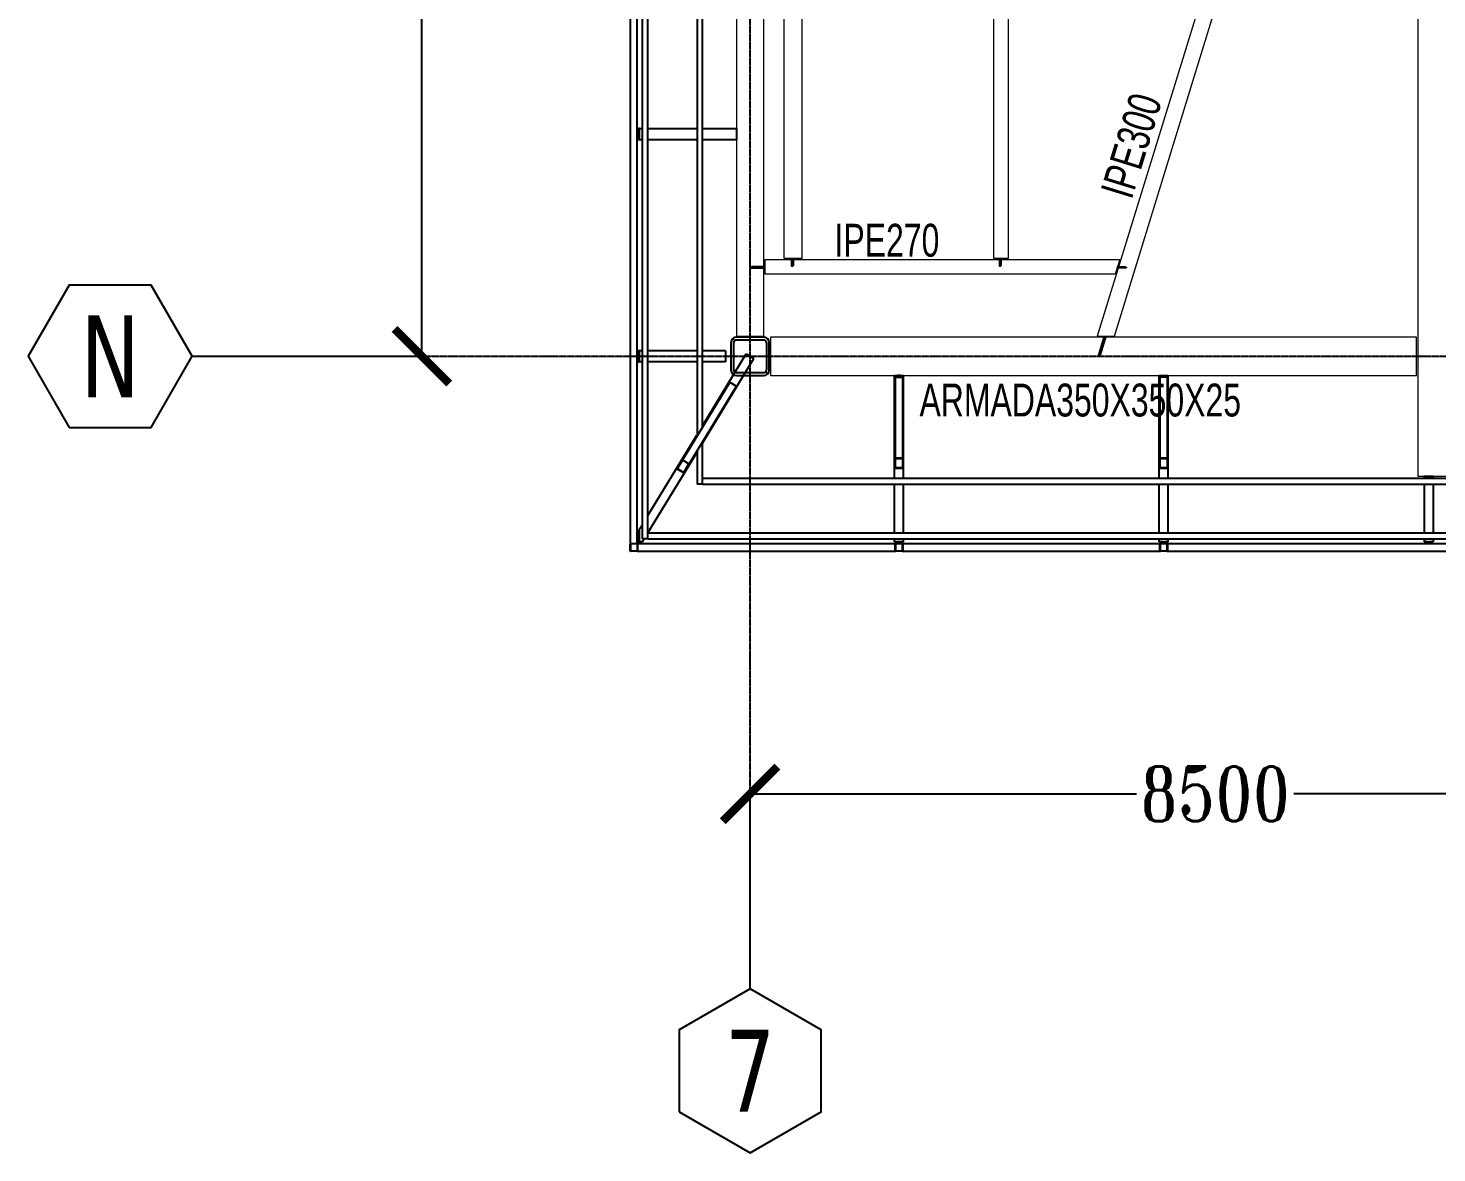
# Model space of a CAD drawing. Header units: millimetres. Extents: x -6598 to 74598, y -11659 to 33736.
# Drawn here: x -6598 to 6276, y -7280 to 2999 of the extents above; entities that cross this region are included whole.
import ezdxf
from ezdxf.enums import TextEntityAlignment as Align

# ---------------------------------------------------------------- set-up
doc = ezdxf.new("R2010")
doc.units = ezdxf.units.MM
doc.header["$LTSCALE"] = 0.95
doc.linetypes.add('DXK_LINE_DOT3', pattern=[5.9187, 2.979, -0.9799, 0.9799, -0.9799])
for name, color, linetype, lineweight in [('0-2', 250, 'Continuous', 5), ('E_COLUMNAS-1', 254, 'Continuous', 25), ('E_COLUMNAS-2', 1, 'Continuous', 9), ('E_COLUMNAS-3', 1, 'Continuous', 35), ('E_COLUMNAS-4', 1, 'Continuous', 25), ('E_TEXTO', 3, 'Continuous', 9), ('E_VIGAS', 7, 'Continuous', 9), ('E_VIGAS-1', 5, 'Continuous', 25), ('E_VIGAS-2', 10, 'Continuous', 25), ('HCB-VIGAS', 4, 'Continuous', 15), ('S-COLS-HDLN-1', 52, 'Continuous', 9)]:
    doc.layers.add(name, color=color, linetype=linetype, lineweight=lineweight)
for name, color, linetype in [('COTAS', 8, 'Continuous'), ('HCB-EJES', 1, 'Continuous'), ('HCB-ROTULOS', 2, 'Continuous')]:
    doc.layers.add(name, color=color, linetype=linetype)
doc.styles.add('Arial Narrow', font='', dxfattribs={"width": 0.85, "height": 0.3})
doc.styles.add('ROMANT', font='romant.shx', dxfattribs={"width": 0.8})
doc.styles.add('VERDANA', font='verdana.ttf')
doc.styles.get('Arial Narrow').set_extended_font_data('Arial Narrow')
doc.dimstyles.new('1.125', dxfattribs={"dimscale": 0, "dimtxt": 500, "dimasz": 500, "dimexe": 4, "dimexo": 4, "dimgap": 15, "dimtad": 0, "dimdec": 0, "dimzin": 4, "dimdsep": 46, "dimtxsty": 'ROMANT', "dimblk": 'ARCHTICK', "dimcen": -10, "dimclrd": 256, "dimclrt": 3, "dimadec": 0, "dimazin": 0, "dimtfac": 1, "dimtdec": 0, "dimtix": 1, "dimtmove": 0, "dimatfit": 0, "dimldrblk": 'OBLIQUE', "dimfxl": 0.05, "dimtolj": 1, "dimtzin": 0, "dimarcsym": 0})

# ---------------------------------------------------------------- blocks, each defined once
blk = doc.blocks.new('_ArchTick')
at = {"color": 0, "linetype": 'ByBlock', "const_width": 0.15}
blk.add_lwpolyline([(-0.5, -0.5), (0.5, 0.5)], dxfattribs=at)
blk = doc.blocks.new('*D113')
at = {"layer": 'COTAS', "color": 0, "lineweight": -2, "transparency": 16777216}
for p, q in [((0, -5776), (0, -3996)), ((8500, -5776), (8500, -3996))]:
    blk.add_line(p, q, dxfattribs=at)
at = {"layer": 'COTAS', "lineweight": -2, "transparency": 16777216}
for p, q in [((0, -4000), (3530, -4000)), ((8500, -4000), (4970, -4000))]:
    blk.add_line(p, q, dxfattribs=at)
at = {"layer": 'Defpoints', "color": 0, "transparency": 16777216}
for p in [(0, -4000), (0, -5780), (8500, -5780)]:
    blk.add_point(p, dxfattribs=at)
at = {"layer": 'COTAS', "lineweight": -2, "transparency": 16777216, "xscale": 500, "yscale": 500, "zscale": 500, "rotation": 180}
blk.add_blockref('_ArchTick', (0, -4000), dxfattribs=at)
at = {"layer": 'COTAS', "lineweight": -2, "transparency": 16777216, "xscale": 500, "yscale": 500, "zscale": 500}
blk.add_blockref('_ArchTick', (8500, -4000), dxfattribs=at)
at = {"layer": 'COTAS', "color": 3, "transparency": 16777216, "insert": (4250, -4000), "char_height": 500, "attachment_point": 5, "style": 'ROMANT'}
blk.add_mtext('\\A1;8500', dxfattribs=at)
blk = doc.blocks.new('_Oblique')
at = {"color": 0, "linetype": 'ByBlock', "lineweight": -2}
blk.add_line((-0.5, -0.5), (0.5, 0.5), dxfattribs=at)
blk = doc.blocks.new('*D103')
at = {"layer": 'COTAS', "color": 0, "lineweight": -2, "transparency": 16777216}
for p, q in [((-5094, 8500), (-2996, 8500)), ((-5094, 0), (-2996, 0))]:
    blk.add_line(p, q, dxfattribs=at)
at = {"layer": 'COTAS', "lineweight": -2, "transparency": 16777216}
for p, q in [((-3000, 8500), (-3000, 4970)), ((-3000, 0), (-3000, 3530))]:
    blk.add_line(p, q, dxfattribs=at)
at = {"layer": 'Defpoints', "color": 0, "transparency": 16777216}
for p in [(-5098, 8500), (-3000, 8500), (-5098, 0)]:
    blk.add_point(p, dxfattribs=at)
at = {"layer": 'COTAS', "lineweight": -2, "transparency": 16777216, "xscale": 500, "yscale": 500, "zscale": 500}
for p, rotation in [((-3000, 8500), 90), ((-3000, 0), 270)]:
    blk.add_blockref('_ArchTick', p, dxfattribs=dict(at, rotation=rotation))
at = {"layer": 'COTAS', "color": 3, "transparency": 16777216, "insert": (-3000, 4250), "char_height": 500, "attachment_point": 5, "rotation": 90, "style": 'ROMANT'}
blk.add_mtext('\\A1;8500', dxfattribs=at)
blk = doc.blocks.new('EST_SFM_VIGA-METALICA-SECCION-C - EST_SFM_VIGA-METALICA-UPN160-1602621-PLANTA TIPO PISO 18 A PISO 23')
at = {"layer": 'E_VIGAS-1'}
for p, q in [((14.466, 0.047), (-14.455, 0.047)), ((14.471, 0.047), (14.468, 0.047)), ((14.471, 0.047), (14.471, -0.016)), ((-14.46, -0.018), (14.471, -0.018))]:
    blk.add_line(p, q, dxfattribs=at)
blk = doc.blocks.new('EST_SFM_VIGA-METALICA-SECCION-C - EST_SFM_VIGA-METALICA-UPN100-1529610-PLANTA TIPO PISO 18 A PISO 23')
at = {"layer": 'E_VIGAS-2'}
for p, q in [((14.393, 0.032), (-14.441, 0.032)), ((14.393, 0.032), (14.393, -0.018)), ((-14.442, -0.018), (14.393, -0.018))]:
    blk.add_line(p, q, dxfattribs=at)
blk = doc.blocks.new('EST_SFM_VIGA-METALICA-SECCION-C - EST_SFM_VIGA-METALICA-UPN100-1529678-PLANTA TIPO PISO 18 A PISO 23')
at = {"layer": 'E_VIGAS-2'}
for p, q in [((13.374, 0.018), (-13.422, 0.018)), ((13.894, 0.018), (13.507, 0.018)), ((13.894, 0.018), (13.894, -0.032)), ((-13.504, -0.032), (13.456, -0.032)), ((13.59, -0.032), (13.893, -0.032))]:
    blk.add_line(p, q, dxfattribs=at)
blk = doc.blocks.new('EST_SFM_VIGA-METALICA-SECCION-C - EST_SFM_VIGA-METALICA-UPN100-1527742-PLANTA TIPO PISO 18 A PISO 23')
at = {"layer": 'E_VIGAS-2'}
for p, q in [((-34.827, -0.032), (-34.827, 0.018)), ((34.044, 0.018), (-34.827, 0.018)), ((-34.827, -0.032), (34.044, -0.032))]:
    blk.add_line(p, q, dxfattribs=at)
blk = doc.blocks.new('EST_SFM_VIGA-METALICA-SECCION-C - EST_SFM_VIGA-METALICA-UPN100-1527772-PLANTA TIPO PISO 18 A PISO 23')
at = {"layer": 'E_VIGAS-2'}
for p, q in [((-34.929, -0.018), (-34.929, 0.032)), ((34.942, 0.032), (-34.929, 0.032)), ((-34.929, -0.018), (34.942, -0.018))]:
    blk.add_line(p, q, dxfattribs=at)
blk = doc.blocks.new('EST_SFM_VIGA-METALICA-SECCION-C - EST_SFM_VIGA-METALICA-UPN160-1579051-PLANTA TIPO PISO 18 A PISO 23')
at = {"layer": 'E_VIGAS-1'}
for p, q in [((-35.108, 0.047), (-35.175, 0.047)), ((-32.753, 0.047), (-35.107, 0.047)), ((-32.685, 0.047), (-32.751, 0.047)), ((-30.333, 0.047), (-32.684, 0.047)), ((-30.265, 0.047), (-30.331, 0.047)), ((30.107, 0.047), (-30.264, 0.047)), ((-35.176, -0.018), (-35.176, -0.012)), ((-35.176, -0.018), (-35.17, -0.018)), ((-35.112, -0.018), (-32.747, -0.018)), ((-32.689, -0.018), (-30.327, -0.018)), ((-30.269, -0.018), (30.113, -0.018))]:
    blk.add_line(p, q, dxfattribs=at)
blk = doc.blocks.new('EST_SCM_COLUMNA-METALICA-SECCION-CUADRADA - EST_SCM_COLUMNA-TUBULAR-CUADRADA_PTEØ_70x70 e_3mm-1588361-PLANTA TIPO PISO 18 A PISO 23')
at = {"layer": 'E_COLUMNAS-2'}
h = blk.add_hatch(dxfattribs=at)
h.set_pattern_fill('FP_1', color=256, style=0, pattern_type=2)
h.set_pattern_definition([(135, (75.225, -138.917), (-0.15909903, -0.15909903), [])])
h.paths.add_polyline_path([(0.029, -0.035), (0.033, -0.033), (0.035, -0.029), (0.031, -0.031)])
h.paths.add_polyline_path([(-0.029, -0.035), (-0.031, -0.031), (-0.035, -0.029), (-0.033, -0.033)])
h.paths.add_polyline_path([(0.029, -0.035), (0.029, -0.032), (-0.029, -0.032), (-0.029, -0.035), (0.007, -0.035)])
h.paths.add_polyline_path([(0.035, 0.029), (0.033, 0.033), (0.029, 0.035), (0.031, 0.031)])
h.paths.add_polyline_path([(0.035, -0.029), (0.035, 0.029), (0.032, 0.029), (0.032, -0.029)])
h.paths.add_polyline_path([(-0.035, 0.029), (-0.031, 0.031), (-0.029, 0.035), (-0.033, 0.033)])
h.paths.add_polyline_path([(-0.032, -0.029), (-0.032, 0.029), (-0.035, 0.029), (-0.035, -0.029)])
h.paths.add_polyline_path([(0.007, 0.032), (0.029, 0.032), (0.029, 0.035), (-0.029, 0.035), (-0.029, 0.032)])
at = {"layer": 'E_COLUMNAS-1'}
for p, q in [((-0.035, -0.029), (-0.035, 0.029)), ((-0.032, 0.029), (-0.032, -0.029)), ((-0.029, 0.035), (0.029, 0.035)), ((0.029, 0.032), (-0.029, 0.032)), ((0.032, -0.029), (0.032, 0.029)), ((0.035, 0.029), (0.035, -0.029)), ((-0.029, -0.032), (0.029, -0.032)), ((0.029, -0.035), (-0.029, -0.035))]:
    blk.add_line(p, q, dxfattribs=at)
for centre, radius, start, end in [((-0.029, 0.029), 0.006, 90, 180), ((-0.029, 0.029), 0.003, 90, 180), ((0.029, 0.029), 0.006, 0, 90), ((0.029, 0.029), 0.003, 0, 90), ((0.029, 0.029), 0.006, 10, 80), ((0.029, 0.029), 0.003, 30, 60), ((-0.029, -0.029), 0.006, 180, 270), ((-0.029, -0.029), 0.003, 180, 270), ((0.029, -0.029), 0.003, 270, 360), ((0.029, -0.029), 0.006, 270, 0)]:
    blk.add_arc(centre, radius, start, end, dxfattribs=at)
blk = doc.blocks.new('EST_SCM_COLUMNA-METALICA-SECCION-CUADRADA - EST_SCM_COLUMNA-TUBULAR-CUADRADA_PTEØ_70x70 e_3mm-V30-PLANTA TIPO PISO 18 A PISO 23')
at = {"layer": 'E_COLUMNAS-1'}
for p, q in [((-0.035, -0.029), (-0.035, 0.029)), ((-0.032, 0.029), (-0.032, -0.029)), ((-0.029, 0.035), (0.029, 0.035)), ((0.029, 0.032), (-0.029, 0.032)), ((0.032, -0.029), (0.032, 0.029)), ((0.035, 0.029), (0.035, -0.029)), ((-0.029, -0.032), (0.029, -0.032)), ((0.029, -0.035), (-0.029, -0.035))]:
    blk.add_line(p, q, dxfattribs=at)
for centre, radius, start, end in [((-0.029, 0.029), 0.006, 90, 180), ((-0.029, 0.029), 0.006, 90, 170), ((-0.029, 0.029), 0.003, 90, 180), ((-0.029, 0.029), 0.003, 90, 150), ((0.029, 0.029), 0.006, 0, 90), ((0.029, 0.029), 0.006, 10, 90), ((0.029, 0.029), 0.003, 0, 90), ((0.029, 0.029), 0.003, 30, 90), ((-0.029, -0.029), 0.006, 180, 270), ((-0.029, -0.029), 0.003, 180, 270), ((0.029, -0.029), 0.003, 270, 360), ((0.029, -0.029), 0.006, 270, 0)]:
    blk.add_arc(centre, radius, start, end, dxfattribs=at)
blk = doc.blocks.new('EST_SCM_COLUMNA-METALICA-SECCION-CUADRADA - EST_SCM_COLUMNA-TUBULAR-CUADRADA_PTEØ_70x70 e_3mm-V31-PLANTA TIPO PISO 18 A PISO 23')
at = {"layer": 'E_COLUMNAS-1'}
for p, q in [((-0.035, -0.029), (-0.035, 0.029)), ((-0.032, 0.029), (-0.032, -0.029)), ((-0.029, 0.035), (0.029, 0.035)), ((0.029, 0.032), (-0.029, 0.032)), ((0.032, -0.029), (0.032, 0.029)), ((0.035, 0.029), (0.035, -0.029)), ((-0.029, -0.032), (0.029, -0.032)), ((0.029, -0.035), (-0.029, -0.035))]:
    blk.add_line(p, q, dxfattribs=at)
for centre, radius, start, end in [((-0.029, 0.029), 0.006, 90, 180), ((-0.029, 0.029), 0.006, 90, 170), ((-0.029, 0.029), 0.003, 90, 180), ((-0.029, 0.029), 0.003, 90, 150), ((0.029, 0.029), 0.006, 0, 90), ((0.029, 0.029), 0.006, 10, 90), ((0.029, 0.029), 0.003, 0, 90), ((0.029, 0.029), 0.003, 30, 90), ((-0.029, -0.029), 0.006, 180, 270), ((-0.029, -0.029), 0.003, 180, 270), ((0.029, -0.029), 0.003, 270, 360), ((0.029, -0.029), 0.006, 270, 0)]:
    blk.add_arc(centre, radius, start, end, dxfattribs=at)
blk = doc.blocks.new('DCTIB_CNI_EST_MOD-1A-FAC_0001_rvt-2-PLANTA TIPO PISO 18 A PISO 23')
at = {"layer": 'E_VIGAS'}
h = blk.add_hatch(dxfattribs=at)
h.set_pattern_fill('FP_2', color=256, style=0, pattern_type=2)
h.set_pattern_definition([(45, (0, 0), (-0.376888, 0.376888), []), (45, (0, 0.571), (-0.376888, 0.376888), [])])
h.paths.add_polyline_path([(-72.834, 139.641), (-72.77, 139.641), (-72.77, 139.643), (-72.834, 139.643)])
h.paths.add_polyline_path([(-72.834, 139.729), (-72.77, 139.729), (-72.77, 139.731), (-72.834, 139.731)])
at = {"layer": 'E_COLUMNAS-1'}
for centre, radius, start, end in [((-75.196, 138.946), 0.006, 10, 80), ((-75.196, 138.946), 0.006, 10, 80), ((-75.196, 138.946), 0.003, 30, 60), ((-75.196, 138.946), 0.003, 30, 60), ((-72.831, 138.946), 0.006, 90, 170), ((-72.831, 138.946), 0.006, 90, 170), ((-72.831, 138.946), 0.003, 90, 150), ((-72.831, 138.946), 0.003, 90, 150), ((-72.773, 138.946), 0.006, 10, 90), ((-72.773, 138.946), 0.006, 10, 90), ((-72.773, 138.946), 0.003, 30, 90), ((-72.773, 138.946), 0.003, 30, 90), ((-70.411, 138.946), 0.006, 90, 170), ((-70.411, 138.946), 0.006, 90, 170), ((-70.411, 138.946), 0.003, 90, 150), ((-70.411, 138.946), 0.003, 90, 150), ((-70.353, 138.946), 0.006, 10, 90), ((-70.353, 138.946), 0.006, 10, 90), ((-70.353, 138.946), 0.003, 30, 90), ((-70.353, 138.946), 0.003, 30, 90)]:
    blk.add_arc(centre, radius, start, end, dxfattribs=at)
at = {"layer": 'E_VIGAS-1'}
for p, q in [((-75.177, 142.743), (-75.195, 142.743)), ((-75.195, 142.696), (-75.181, 142.696)), ((-75.181, 142.69), (-75.195, 142.69)), ((-75.181, 142.696), (-75.176, 142.696)), ((-75.181, 142.696), (-75.176, 142.696)), ((-75.177, 142.696), (-75.181, 142.696)), ((-75.176, 142.69), (-75.181, 142.69)), ((-75.181, 142.69), (-75.177, 142.69)), ((-75.176, 142.69), (-75.181, 142.69)), ((-75.177, 142.706), (-75.177, 142.743)), ((-75.177, 142.743), (-75.175, 142.743)), ((-75.177, 142.643), (-75.177, 142.68)), ((-75.175, 142.643), (-75.175, 142.743)), ((-75.175, 142.743), (-75.147, 142.743)), ((-75.175, 142.743), (-75.175, 142.643)), ((-75.097, 142.743), (-74.647, 142.743)), ((-74.597, 142.743), (-74.287, 142.743)), ((-74.287, 142.743), (-74.287, 142.643)), ((-75.195, 142.643), (-75.177, 142.643)), ((-75.175, 142.643), (-75.177, 142.643)), ((-75.175, 142.643), (-75.147, 142.643)), ((-75.097, 142.643), (-74.647, 142.643)), ((-74.597, 142.643), (-74.287, 142.643)), ((-75.177, 140.712), (-75.195, 140.712)), ((-75.195, 140.665), (-75.181, 140.665)), ((-75.181, 140.66), (-75.195, 140.66)), ((-75.195, 140.612), (-75.177, 140.612)), ((-75.181, 140.665), (-75.176, 140.665)), ((-75.181, 140.665), (-75.176, 140.665)), ((-75.177, 140.665), (-75.181, 140.665)), ((-75.176, 140.66), (-75.181, 140.66)), ((-75.181, 140.66), (-75.177, 140.66)), ((-75.176, 140.66), (-75.181, 140.66)), ((-75.177, 140.712), (-75.175, 140.712)), ((-75.177, 140.675), (-75.177, 140.712)), ((-75.177, 140.612), (-75.177, 140.65)), ((-75.175, 140.612), (-75.177, 140.612)), ((-75.175, 140.612), (-75.175, 140.712)), ((-75.175, 140.712), (-75.175, 140.612)), ((-75.147, 140.712), (-75.175, 140.712)), ((-75.147, 140.612), (-75.175, 140.612)), ((-74.647, 140.712), (-75.097, 140.712)), ((-74.647, 140.612), (-75.097, 140.612)), ((-74.387, 140.712), (-74.597, 140.712)), ((-74.597, 140.027), (-74.197, 140.684)), ((-74.597, 139.869), (-74.127, 140.641)), ((-74.387, 140.612), (-74.597, 140.612)), ((-74.387, 140.712), (-74.387, 140.612)), ((-74.197, 140.684), (-74.127, 140.641)), ((-72.843, 140.488), (-72.815, 140.488)), ((-72.843, 140.487), (-72.761, 140.487)), ((-72.843, 139.545), (-72.843, 140.487)), ((-72.837, 140.465), (-72.837, 139.727)), ((-72.77, 140.469), (-72.834, 140.469)), ((-72.805, 140.488), (-72.805, 140.487)), ((-72.801, 140.488), (-72.805, 140.488)), ((-72.8, 140.487), (-72.8, 140.488)), ((-72.789, 140.488), (-72.761, 140.488)), ((-72.767, 139.727), (-72.767, 140.465)), ((-72.761, 139.545), (-72.761, 140.487)), ((-70.423, 140.488), (-70.341, 140.488)), ((-70.423, 139.545), (-70.423, 140.488)), ((-70.417, 140.468), (-70.417, 139.727)), ((-70.35, 140.472), (-70.414, 140.472)), ((-70.347, 139.727), (-70.347, 140.468)), ((-70.341, 139.545), (-70.341, 140.488)), ((-74.35, 140.421), (-74.782, 139.711)), ((-74.723, 139.675), (-74.29, 140.384)), ((-74.291, 140.389), (-74.346, 140.423)), ((-75.097, 139.206), (-74.648, 139.943)), ((-75.097, 139.048), (-74.647, 139.787)), ((-74.782, 139.711), (-74.828, 139.637)), ((-74.826, 139.637), (-74.781, 139.711)), ((-74.779, 139.714), (-74.781, 139.711)), ((-74.779, 139.712), (-74.724, 139.678)), ((-74.723, 139.68), (-74.778, 139.713)), ((-72.837, 139.727), (-72.837, 139.645)), ((-72.836, 139.731), (-72.836, 139.727)), ((-72.836, 139.645), (-72.836, 139.727)), ((-72.77, 139.731), (-72.834, 139.731)), ((-72.834, 139.729), (-72.77, 139.729)), ((-72.769, 139.727), (-72.769, 139.731)), ((-72.769, 139.727), (-72.769, 139.645)), ((-72.767, 139.645), (-72.767, 139.727)), ((-70.417, 139.727), (-70.417, 139.645)), ((-70.416, 139.731), (-70.416, 139.727)), ((-70.416, 139.645), (-70.416, 139.727)), ((-70.35, 139.731), (-70.414, 139.731)), ((-70.414, 139.729), (-70.35, 139.729)), ((-70.349, 139.727), (-70.349, 139.731)), ((-70.349, 139.727), (-70.349, 139.645)), ((-70.347, 139.645), (-70.347, 139.727)), ((-74.827, 139.632), (-74.772, 139.599)), ((-74.822, 139.644), (-74.826, 139.637)), ((-74.771, 139.601), (-74.826, 139.634)), ((-74.724, 139.676), (-74.769, 139.602)), ((-74.769, 139.602), (-74.765, 139.609)), ((-74.768, 139.601), (-74.723, 139.675)), ((-74.724, 139.676), (-74.722, 139.679)), ((-72.836, 139.652), (-72.836, 139.645)), ((-72.77, 139.643), (-72.834, 139.643)), ((-72.834, 139.641), (-72.77, 139.641)), ((-72.769, 139.645), (-72.769, 139.652)), ((-70.416, 139.652), (-70.416, 139.645)), ((-70.35, 139.643), (-70.414, 139.643)), ((-70.414, 139.641), (-70.35, 139.641)), ((-70.349, 139.645), (-70.349, 139.652)), ((-68.003, 139.567), (-67.921, 139.567)), ((-68.003, 139.567), (-68.003, 139.545)), ((-67.921, 139.567), (-67.921, 139.545)), ((-72.843, 139.045), (-72.843, 139.495)), ((-72.761, 139.045), (-72.761, 139.495)), ((-70.423, 139.045), (-70.423, 139.495)), ((-70.341, 139.045), (-70.341, 139.495)), ((-68.003, 139.495), (-68.003, 139.045)), ((-67.921, 139.495), (-67.921, 139.045)), ((-75.176, 139.065), (-75.195, 139.033)), ((-75.176, 139.023), (-75.176, 139.076)), ((-75.175, 139.078), (-75.147, 139.124)), ((-75.175, 139.078), (-75.175, 138.967)), ((-75.181, 138.994), (-75.178, 138.999)), ((-75.178, 138.99), (-75.181, 138.984)), ((-75.176, 138.966), (-75.176, 138.972)), ((-75.176, 138.972), (-75.176, 138.966)), ((-75.147, 138.966), (-75.176, 138.966)), ((-75.175, 138.967), (-75.147, 138.967)), ((-75.175, 138.961), (-75.174, 138.959)), ((-75.173, 138.957), (-75.172, 138.955)), ((-75.171, 138.952), (-75.171, 138.95)), ((-75.166, 138.947), (-75.155, 138.966)), ((-75.147, 138.967), (-75.13, 138.995)), ((-72.843, 138.967), (-72.843, 138.995)), ((-72.761, 138.967), (-72.843, 138.967)), ((-72.843, 138.966), (-72.843, 138.967)), ((-72.843, 138.967), (-72.761, 138.967)), ((-72.843, 138.966), (-72.815, 138.966)), ((-72.815, 138.966), (-72.843, 138.966)), ((-72.805, 138.961), (-72.805, 138.966)), ((-72.805, 138.952), (-72.805, 138.961)), ((-72.805, 138.947), (-72.805, 138.949)), ((-72.8, 138.966), (-72.8, 138.961)), ((-72.8, 138.961), (-72.8, 138.952)), ((-72.8, 138.949), (-72.8, 138.947)), ((-72.761, 138.966), (-72.789, 138.966)), ((-72.789, 138.966), (-72.761, 138.966)), ((-72.761, 138.967), (-72.761, 138.995)), ((-72.761, 138.967), (-72.761, 138.966)), ((-70.423, 138.967), (-70.423, 138.995)), ((-70.423, 138.966), (-70.423, 138.967)), ((-70.423, 138.967), (-70.341, 138.967)), ((-70.395, 138.966), (-70.423, 138.966)), ((-70.385, 138.961), (-70.385, 138.966)), ((-70.385, 138.952), (-70.385, 138.961)), ((-70.385, 138.947), (-70.385, 138.949)), ((-70.38, 138.966), (-70.38, 138.961)), ((-70.38, 138.961), (-70.38, 138.952)), ((-70.38, 138.949), (-70.38, 138.947)), ((-70.341, 138.966), (-70.369, 138.966)), ((-70.341, 138.967), (-70.341, 138.995)), ((-70.341, 138.967), (-70.341, 138.966)), ((-68.003, 138.995), (-68.003, 138.967)), ((-68.003, 138.967), (-67.921, 138.967)), ((-68.003, 138.966), (-68.003, 138.967)), ((-67.975, 138.966), (-68.003, 138.966)), ((-67.965, 138.961), (-67.965, 138.966)), ((-67.965, 138.947), (-67.965, 138.961)), ((-67.96, 138.966), (-67.96, 138.961)), ((-67.96, 138.961), (-67.96, 138.947)), ((-67.921, 138.966), (-67.949, 138.966)), ((-67.921, 138.995), (-67.921, 138.967)), ((-67.921, 138.967), (-67.921, 138.966))]:
    blk.add_line(p, q, dxfattribs=at)
at = {"layer": 'E_VIGAS-1', "flags": 128}
for points in [[(-72.834, 140.469), (-72.835, 140.469), (-72.835, 140.468), (-72.836, 140.468), (-72.836, 140.467), (-72.837, 140.466), (-72.837, 140.466), (-72.837, 140.465)], [(-72.767, 140.465), (-72.767, 140.466), (-72.767, 140.466), (-72.768, 140.467), (-72.768, 140.468), (-72.769, 140.468), (-72.769, 140.469), (-72.77, 140.469)], [(-70.414, 140.472), (-70.415, 140.471), (-70.415, 140.471), (-70.416, 140.471), (-70.416, 140.47), (-70.417, 140.469), (-70.417, 140.469), (-70.417, 140.468)], [(-70.347, 140.468), (-70.347, 140.469), (-70.347, 140.469), (-70.348, 140.47), (-70.348, 140.471), (-70.349, 140.471), (-70.349, 140.471), (-70.35, 140.472)], [(-74.35, 140.421), (-74.35, 140.422), (-74.349, 140.422), (-74.348, 140.423), (-74.348, 140.423), (-74.347, 140.423), (-74.346, 140.423), (-74.346, 140.423)], [(-74.291, 140.389), (-74.29, 140.389), (-74.29, 140.388), (-74.29, 140.388), (-74.29, 140.387), (-74.29, 140.386), (-74.29, 140.385), (-74.29, 140.384)], [(-74.778, 139.713), (-74.778, 139.714), (-74.779, 139.714), (-74.78, 139.714), (-74.78, 139.713), (-74.781, 139.713), (-74.782, 139.712), (-74.782, 139.711)], [(-74.781, 139.711), (-74.781, 139.711), (-74.78, 139.711), (-74.78, 139.712), (-74.78, 139.712), (-74.779, 139.712), (-74.779, 139.712), (-74.779, 139.712)], [(-72.834, 139.731), (-72.835, 139.731), (-72.835, 139.731), (-72.836, 139.73), (-72.836, 139.73), (-72.837, 139.729), (-72.837, 139.728), (-72.837, 139.727)], [(-72.836, 139.727), (-72.836, 139.728), (-72.835, 139.728), (-72.835, 139.728), (-72.835, 139.729), (-72.835, 139.729), (-72.834, 139.729), (-72.834, 139.729)], [(-72.767, 139.727), (-72.767, 139.728), (-72.767, 139.729), (-72.768, 139.73), (-72.768, 139.73), (-72.769, 139.731), (-72.769, 139.731), (-72.77, 139.731)], [(-72.77, 139.729), (-72.77, 139.729), (-72.769, 139.729), (-72.769, 139.729), (-72.769, 139.728), (-72.769, 139.728), (-72.769, 139.728), (-72.769, 139.727)], [(-70.414, 139.731), (-70.415, 139.731), (-70.415, 139.731), (-70.416, 139.73), (-70.416, 139.73), (-70.417, 139.729), (-70.417, 139.728), (-70.417, 139.727)], [(-70.416, 139.727), (-70.416, 139.728), (-70.415, 139.728), (-70.415, 139.728), (-70.415, 139.729), (-70.415, 139.729), (-70.414, 139.729), (-70.414, 139.729)], [(-70.347, 139.727), (-70.347, 139.728), (-70.347, 139.729), (-70.348, 139.73), (-70.348, 139.73), (-70.349, 139.731), (-70.349, 139.731), (-70.35, 139.731)], [(-70.35, 139.729), (-70.35, 139.729), (-70.349, 139.729), (-70.349, 139.729), (-70.349, 139.728), (-70.349, 139.728), (-70.349, 139.728), (-70.349, 139.727)], [(-74.828, 139.637), (-74.828, 139.636), (-74.828, 139.636), (-74.828, 139.635), (-74.828, 139.634), (-74.828, 139.633), (-74.828, 139.633), (-74.827, 139.632)], [(-74.826, 139.634), (-74.826, 139.634), (-74.826, 139.635), (-74.827, 139.635), (-74.827, 139.635), (-74.827, 139.636), (-74.826, 139.636), (-74.826, 139.637)], [(-74.772, 139.599), (-74.772, 139.599), (-74.771, 139.599), (-74.77, 139.599), (-74.77, 139.599), (-74.769, 139.6), (-74.768, 139.6), (-74.768, 139.601)], [(-74.769, 139.602), (-74.769, 139.601), (-74.77, 139.601), (-74.77, 139.601), (-74.77, 139.601), (-74.771, 139.601), (-74.771, 139.601), (-74.771, 139.601), (-74.771, 139.601)], [(-74.724, 139.678), (-74.724, 139.678), (-74.724, 139.678), (-74.724, 139.678), (-74.723, 139.677), (-74.724, 139.677), (-74.724, 139.676), (-74.724, 139.676)], [(-74.723, 139.675), (-74.722, 139.676), (-74.722, 139.677), (-74.722, 139.678), (-74.722, 139.678), (-74.722, 139.679), (-74.722, 139.68), (-74.723, 139.68)], [(-72.837, 139.645), (-72.837, 139.644), (-72.837, 139.643), (-72.836, 139.642), (-72.836, 139.641), (-72.835, 139.641), (-72.835, 139.641), (-72.834, 139.641)], [(-72.834, 139.643), (-72.834, 139.643), (-72.835, 139.643), (-72.835, 139.643), (-72.835, 139.643), (-72.835, 139.644), (-72.836, 139.644), (-72.836, 139.645)], [(-72.77, 139.641), (-72.769, 139.641), (-72.769, 139.641), (-72.768, 139.641), (-72.768, 139.642), (-72.767, 139.643), (-72.767, 139.644), (-72.767, 139.645)], [(-72.769, 139.645), (-72.769, 139.644), (-72.769, 139.644), (-72.769, 139.643), (-72.769, 139.643), (-72.769, 139.643), (-72.77, 139.643), (-72.77, 139.643)], [(-70.417, 139.645), (-70.417, 139.644), (-70.417, 139.643), (-70.416, 139.642), (-70.416, 139.641), (-70.415, 139.641), (-70.415, 139.641), (-70.414, 139.641)], [(-70.414, 139.643), (-70.414, 139.643), (-70.415, 139.643), (-70.415, 139.643), (-70.415, 139.643), (-70.415, 139.644), (-70.416, 139.644), (-70.416, 139.645)], [(-70.35, 139.641), (-70.349, 139.641), (-70.349, 139.641), (-70.348, 139.641), (-70.348, 139.642), (-70.347, 139.643), (-70.347, 139.644), (-70.347, 139.645)], [(-70.349, 139.645), (-70.349, 139.644), (-70.349, 139.644), (-70.349, 139.643), (-70.349, 139.643), (-70.349, 139.643), (-70.35, 139.643), (-70.35, 139.643)], [(-75.176, 139.076), (-75.176, 139.077), (-75.175, 139.078)], [(-75.195, 138.971), (-75.191, 138.978), (-75.186, 138.987), (-75.181, 138.994)], [(-75.181, 138.984), (-75.186, 138.977), (-75.191, 138.968), (-75.195, 138.961)], [(-75.19, 138.971), (-75.186, 138.97), (-75.182, 138.968), (-75.178, 138.964), (-75.175, 138.96), (-75.172, 138.956), (-75.171, 138.951), (-75.17, 138.947)], [(-75.147, 138.967), (-75.147, 138.967), (-75.147, 138.966)]]:
    blk.add_lwpolyline(points, dxfattribs=at)
at = {"layer": 'E_VIGAS-1'}
for centre, start_param, end_param in [((-72.815, 140.488), 0, 1.570796), ((-72.815, 140.487), 4.974188, 5.497787), ((-72.815, 140.487), 6.021386, 6.283185), ((-72.789, 140.488), 1.570796, 3.141593), ((-72.789, 140.487), 3.141593, 3.403392), ((-72.789, 140.487), 3.926991, 4.45059)]:
    blk.add_ellipse(centre, major_axis=(0.0107, 0), ratio=0.002301, start_param=start_param, end_param=end_param, dxfattribs=at)
for points, knots in [([(-75.181, 142.696), (-75.181, 142.696), (-75.18, 142.696), (-75.179, 142.697), (-75.178, 142.698), (-75.177, 142.699), (-75.177, 142.7), (-75.177, 142.701), (-75.177, 142.703), (-75.177, 142.704), (-75.177, 142.706)], [0, 0, 0, 0, 0.142857, 0.285714, 0.428571, 0.571429, 0.678571, 0.732143, 0.785714, 1, 1, 1, 1]), ([(-75.177, 142.68), (-75.177, 142.681), (-75.177, 142.683), (-75.177, 142.685), (-75.177, 142.687), (-75.178, 142.689), (-75.179, 142.69), (-75.181, 142.69), (-75.181, 142.69)], [0, 0, 0, 0, 0.142857, 0.285714, 0.428571, 0.571429, 0.785714, 1, 1, 1, 1]), ([(-75.181, 140.665), (-75.181, 140.665), (-75.18, 140.665), (-75.179, 140.666), (-75.178, 140.667), (-75.177, 140.668), (-75.177, 140.67), (-75.177, 140.671), (-75.177, 140.672), (-75.177, 140.674), (-75.177, 140.675)], [0, 0, 0, 0, 0.142857, 0.285714, 0.428571, 0.571429, 0.678571, 0.732143, 0.785714, 1, 1, 1, 1]), ([(-75.177, 140.65), (-75.177, 140.651), (-75.177, 140.652), (-75.177, 140.654), (-75.177, 140.656), (-75.178, 140.658), (-75.179, 140.659), (-75.181, 140.66), (-75.181, 140.66)], [0, 0, 0, 0, 0.142857, 0.285714, 0.428571, 0.571429, 0.785714, 1, 1, 1, 1]), ([(-75.181, 138.994), (-75.18, 138.996), (-75.178, 139.001), (-75.177, 139.009), (-75.176, 139.016), (-75.176, 139.021), (-75.176, 139.023)], [0, 0, 0, 0, 0.285714, 0.571429, 0.785714, 1, 1, 1, 1]), ([(-75.176, 138.972), (-75.176, 138.973), (-75.176, 138.975), (-75.176, 138.977), (-75.176, 138.978), (-75.176, 138.979), (-75.177, 138.98), (-75.177, 138.98), (-75.177, 138.981), (-75.177, 138.982), (-75.177, 138.982), (-75.177, 138.982), (-75.177, 138.982), (-75.177, 138.982), (-75.177, 138.983), (-75.177, 138.984), (-75.177, 138.984), (-75.177, 138.985), (-75.177, 138.985), (-75.177, 138.985), (-75.177, 138.985), (-75.177, 138.985), (-75.178, 138.986), (-75.178, 138.986), (-75.178, 138.987), (-75.178, 138.987), (-75.179, 138.987), (-75.179, 138.987), (-75.179, 138.987), (-75.18, 138.987), (-75.18, 138.986), (-75.181, 138.986), (-75.181, 138.985), (-75.181, 138.984)], [0, 0, 0, 0, 0.142857, 0.214286, 0.25, 0.285714, 0.321429, 0.357143, 0.392857, 0.410714, 0.419643, 0.428571, 0.4375, 0.446429, 0.464286, 0.5, 0.535714, 0.553571, 0.5625, 0.571429, 0.580357, 0.589286, 0.607143, 0.642857, 0.678571, 0.714286, 0.75, 0.785714, 0.821429, 0.839286, 0.857143, 0.928571, 1, 1, 1, 1]), ([(-75.181, 138.984), (-75.181, 138.985), (-75.181, 138.986), (-75.18, 138.986), (-75.18, 138.987), (-75.179, 138.987), (-75.179, 138.987), (-75.179, 138.987), (-75.178, 138.987), (-75.178, 138.987)], [0, 0, 0, 0, 0.0714286, 0.1428571, 0.1607143, 0.1785714, 0.2142857, 0.25, 0.2857143, 0.2857143, 0.2857143, 0.2857143]), ([(-75.177, 138.982), (-75.177, 138.982), (-75.177, 138.982), (-75.177, 138.982), (-75.177, 138.981), (-75.177, 138.98), (-75.177, 138.98), (-75.176, 138.979), (-75.176, 138.978), (-75.176, 138.977), (-75.176, 138.975), (-75.176, 138.973), (-75.176, 138.972)], [0.5714286, 0.5714286, 0.5714286, 0.5714286, 0.5803571, 0.5892857, 0.6071429, 0.6428571, 0.6785714, 0.7142857, 0.75, 0.7857143, 0.8571429, 1, 1, 1, 1]), ([(-72.815, 138.966), (-72.814, 138.966), (-72.813, 138.966), (-72.81, 138.966), (-72.808, 138.965), (-72.806, 138.964), (-72.805, 138.963), (-72.805, 138.962), (-72.805, 138.961)], [0, 0, 0, 0, 0.142857, 0.285714, 0.428571, 0.571429, 0.785714, 1, 1, 1, 1]), ([(-72.805, 138.961), (-72.805, 138.962), (-72.805, 138.963), (-72.807, 138.965), (-72.808, 138.965), (-72.81, 138.966), (-72.811, 138.966), (-72.812, 138.966), (-72.814, 138.966), (-72.815, 138.966)], [0, 0, 0, 0, 0.285714, 0.428571, 0.571429, 0.678571, 0.732143, 0.785714, 1, 1, 1, 1]), ([(-72.789, 138.966), (-72.79, 138.966), (-72.791, 138.966), (-72.794, 138.966), (-72.796, 138.965), (-72.798, 138.965), (-72.799, 138.963), (-72.8, 138.962), (-72.8, 138.961)], [0, 0, 0, 0, 0.142857, 0.285714, 0.428571, 0.571429, 0.785714, 1, 1, 1, 1]), ([(-72.8, 138.961), (-72.8, 138.962), (-72.799, 138.963), (-72.798, 138.965), (-72.796, 138.965), (-72.795, 138.966), (-72.794, 138.966), (-72.792, 138.966), (-72.79, 138.966), (-72.789, 138.966)], [0, 0, 0, 0, 0.285714, 0.428571, 0.571429, 0.678571, 0.732143, 0.785714, 1, 1, 1, 1]), ([(-70.395, 138.966), (-70.394, 138.966), (-70.393, 138.966), (-70.39, 138.966), (-70.388, 138.965), (-70.386, 138.964), (-70.385, 138.963), (-70.385, 138.962), (-70.385, 138.961)], [0, 0, 0, 0, 0.142857, 0.285714, 0.428571, 0.571429, 0.785714, 1, 1, 1, 1]), ([(-70.385, 138.961), (-70.385, 138.962), (-70.385, 138.963), (-70.387, 138.965), (-70.388, 138.965), (-70.39, 138.966), (-70.391, 138.966), (-70.392, 138.966), (-70.394, 138.966), (-70.395, 138.966)], [0, 0, 0, 0, 0.285714, 0.428571, 0.571429, 0.678571, 0.732143, 0.785714, 1, 1, 1, 1]), ([(-70.369, 138.966), (-70.37, 138.966), (-70.371, 138.966), (-70.374, 138.966), (-70.376, 138.965), (-70.378, 138.964), (-70.379, 138.963), (-70.38, 138.962), (-70.38, 138.961)], [0, 0, 0, 0, 0.142857, 0.285714, 0.428571, 0.571429, 0.785714, 1, 1, 1, 1]), ([(-70.38, 138.961), (-70.38, 138.962), (-70.379, 138.963), (-70.378, 138.965), (-70.376, 138.965), (-70.375, 138.966), (-70.374, 138.966), (-70.372, 138.966), (-70.37, 138.966), (-70.369, 138.966)], [0, 0, 0, 0, 0.285714, 0.428571, 0.571429, 0.678571, 0.732143, 0.785714, 1, 1, 1, 1]), ([(-67.965, 138.961), (-67.965, 138.962), (-67.965, 138.963), (-67.967, 138.965), (-67.968, 138.965), (-67.97, 138.966), (-67.971, 138.966), (-67.972, 138.966), (-67.974, 138.966), (-67.975, 138.966)], [0, 0, 0, 0, 0.285714, 0.428571, 0.571429, 0.678571, 0.732143, 0.785714, 1, 1, 1, 1]), ([(-67.975, 138.966), (-67.974, 138.966), (-67.973, 138.966), (-67.97, 138.966), (-67.968, 138.965), (-67.966, 138.964), (-67.965, 138.963), (-67.965, 138.962), (-67.965, 138.961)], [0, 0, 0, 0, 0.142857, 0.285714, 0.428571, 0.571429, 0.785714, 1, 1, 1, 1]), ([(-67.96, 138.961), (-67.96, 138.962), (-67.959, 138.963), (-67.958, 138.965), (-67.956, 138.965), (-67.955, 138.966), (-67.954, 138.966), (-67.952, 138.966), (-67.95, 138.966), (-67.949, 138.966)], [0, 0, 0, 0, 0.285714, 0.428571, 0.571429, 0.678571, 0.732143, 0.785714, 1, 1, 1, 1]), ([(-67.949, 138.966), (-67.95, 138.966), (-67.951, 138.966), (-67.954, 138.966), (-67.956, 138.965), (-67.958, 138.964), (-67.959, 138.963), (-67.96, 138.962), (-67.96, 138.961)], [0, 0, 0, 0, 0.142857, 0.285714, 0.428571, 0.571429, 0.785714, 1, 1, 1, 1])]:
    blk.add_open_spline(points, degree=3, knots=knots, dxfattribs=at)
for points in [[(-75.178, 139.001), (-75.179, 139), (-75.18, 138.997), (-75.181, 138.995), (-75.181, 138.994)], [(-75.176, 139.023), (-75.176, 139.021), (-75.176, 139.018), (-75.177, 139.014), (-75.177, 139.011), (-75.177, 139.009)], [(-75.176, 138.966), (-75.176, 138.966), (-75.176, 138.967), (-75.175, 138.967), (-75.175, 138.967)]]:
    blk.add_open_spline(points, degree=3, dxfattribs=at)
at = {"layer": 'E_COLUMNAS-1'}
for name, p in [('EST_SCM_COLUMNA-METALICA-SECCION-CUADRADA - EST_SCM_COLUMNA-TUBULAR-CUADRADA_PTEØ_70x70 e_3mm-1588361-PLANTA TIPO PISO 18 A PISO 23', (-75.225, 138.917)), ('EST_SCM_COLUMNA-METALICA-SECCION-CUADRADA - EST_SCM_COLUMNA-TUBULAR-CUADRADA_PTEØ_70x70 e_3mm-V30-PLANTA TIPO PISO 18 A PISO 23', (-72.802, 138.917)), ('EST_SCM_COLUMNA-METALICA-SECCION-CUADRADA - EST_SCM_COLUMNA-TUBULAR-CUADRADA_PTEØ_70x70 e_3mm-V31-PLANTA TIPO PISO 18 A PISO 23', (-70.382, 138.917))]:
    blk.add_blockref(name, p, dxfattribs=at)
at = {"layer": 'E_VIGAS-1'}
for name, p, rotation in [('EST_SFM_VIGA-METALICA-SECCION-C - EST_SFM_VIGA-METALICA-UPN160-1602621-PLANTA TIPO PISO 18 A PISO 23', (-75.242, 153.418), 270), ('EST_SFM_VIGA-METALICA-SECCION-C - EST_SFM_VIGA-METALICA-UPN100-1529610-PLANTA TIPO PISO 18 A PISO 23', (-75.13, 153.388), 269.9999999999999), ('EST_SFM_VIGA-METALICA-SECCION-C - EST_SFM_VIGA-METALICA-UPN100-1529678-PLANTA TIPO PISO 18 A PISO 23', (-74.615, 153.388), 270.0000000000001)]:
    blk.add_blockref(name, p, dxfattribs=dict(at, rotation=rotation))
for name, p in [('EST_SFM_VIGA-METALICA-SECCION-C - EST_SFM_VIGA-METALICA-UPN100-1527742-PLANTA TIPO PISO 18 A PISO 23', (-39.77, 139.527)), ('EST_SFM_VIGA-METALICA-SECCION-C - EST_SFM_VIGA-METALICA-UPN100-1527772-PLANTA TIPO PISO 18 A PISO 23', (-40.169, 139.013)), ('EST_SFM_VIGA-METALICA-SECCION-C - EST_SFM_VIGA-METALICA-UPN160-1579051-PLANTA TIPO PISO 18 A PISO 23', (-40.084, 138.9))]:
    blk.add_blockref(name, p, dxfattribs=at)
blk = doc.blocks.new('EST_SCM_COLUMNA-METALICA-SECCION-CUADRADA - EST_SCM_COLUMNA-TUBULAR-CUADRADA_ARMADA_350X350X25-V44-PLANTA TIPO PISO 18 A PISO 23')
at = {"layer": 'S-COLS-HDLN-1'}
h = blk.add_hatch(dxfattribs=at)
h.set_pattern_fill('FP_14', color=256, style=0, pattern_type=2)
h.set_pattern_definition([(135, (74.162, -140.662), (-0.15909903, -0.15909903), [])])
h.paths.add_polyline_path([(-0.125, -0.175), (0.125, -0.175), (0.144, -0.171), (0.16, -0.16), (0.171, -0.144), (0.175, -0.125), (0.175, 0.125), (0.171, 0.144), (0.16, 0.16), (0.144, 0.171), (0.125, 0.175), (-0.125, 0.175), (-0.144, 0.171), (-0.16, 0.16), (-0.171, 0.144), (-0.175, 0.125), (-0.175, -0.125), (-0.171, -0.144), (-0.16, -0.16), (-0.144, -0.171)])
h.paths.add_polyline_path([(-0.125, -0.15), (-0.138, -0.147), (-0.147, -0.138), (-0.15, -0.125), (-0.15, 0.125), (-0.147, 0.137), (-0.138, 0.147), (-0.125, 0.15), (0.125, 0.15), (0.137, 0.147), (0.147, 0.137), (0.15, 0.125), (0.15, -0.125), (0.147, -0.138), (0.137, -0.147), (0.125, -0.15), (-0.061, -0.15)])
at = {"layer": 'E_COLUMNAS-4'}
for p, q in [((0.125, 0.175), (-0.125, 0.175)), ((-0.125, 0.15), (0.125, 0.15)), ((-0.175, 0.125), (-0.175, -0.125)), ((-0.15, -0.125), (-0.15, 0.125)), ((0.15, 0.125), (0.15, -0.125)), ((0.175, -0.125), (0.175, 0.125)), ((0.125, -0.15), (-0.125, -0.15)), ((-0.125, -0.175), (0.125, -0.175))]:
    blk.add_line(p, q, dxfattribs=at)
for centre, radius, start, end in [((-0.125, 0.125), 0.05, 90, 180), ((-0.125, 0.125), 0.025, 90, 180), ((0.125, 0.125), 0.05, 360, 90), ((0.125, 0.125), 0.025, 0, 90), ((-0.125, -0.125), 0.05, 180, 270), ((-0.125, -0.125), 0.025, 180, 270), ((0.125, -0.125), 0.05, 270, 360), ((0.125, -0.125), 0.025, 270, 0)]:
    blk.add_arc(centre, radius, start, end, dxfattribs=at)

msp = doc.modelspace()

# ---------------------------------------------------------------- linework, layer by layer
at = {"layer": 'E_VIGAS', "color": 30, "true_color": 0xf26722}
msp.add_lwpolyline([(6101, 26595.9), (6101.1, -1095.9), (61901.3, -1095.8), (61901.2, 26595.9)], close=True, dxfattribs=at)
at = {"layer": 'HCB-EJES', "linetype": 'DXK_LINE_DOT3'}
for p, q in [((0.1, -5780.2), (0.1, 31280.5)), ((-5098.2, 0), (73098.4, 0))]:
    msp.add_line(p, q, dxfattribs=at)
at = {"layer": 'HCB-ROTULOS'}
for points in [[(-6223.2, -649.5), (-5473.2, -649.5), (-5098.2, 0), (-5473.2, 649.5), (-6223.2, 649.5), (-6598.2, 0)], [(-649.4, -6905.2), (0.1, -7280.2), (649.6, -6905.2), (649.6, -6155.2), (0.1, -5780.2), (-649.4, -6155.2)]]:
    msp.add_lwpolyline(points, close=True, dxfattribs=at)
at = {"layer": 'HCB-VIGAS'}
for points in [[(-124, 185), (126, 185), (126, 25315), (-124, 25315)], [(472.6, 895.2), (312.6, 895.2), (312.6, 8037.6), (472.6, 8037.6)], [(2225.1, 898), (2360.1, 898), (2360.1, 8037.6), (2225.1, 8037.6)], [(3328.8, 184.4), (5742.4, 8038.3), (5592.4, 8038.3), (3171.5, 184.4)], [(126, 804.6), (126, 814.6), (-0.1, 814.6), (-0.1, 804.6)], [(136, 820.7), (11.7, 820.8), (11.7, 814.6), (136, 814.5)], [(136, 885.1), (3377.8, 885.2), (3336.2, 750.1), (136, 750.1)], [(389.5, 820.9), (379.5, 820.9), (379.5, 885.1), (389.5, 885.1)], [(389.5, 895.2), (395.7, 895.2), (395.7, 829.9), (389.5, 829.9)], [(2289.5, 820.9), (2279.5, 820.9), (2279.5, 885.1), (2289.5, 885.1)], [(2289.5, 898), (2295.7, 898), (2295.7, 831.4), (2289.5, 831.4)], [(3429.9, 820.9), (3427.9, 814.4), (3356, 814.6), (3358, 820.8)], [(3362.9, 804.5), (3366, 814.5), (3440.2, 814.4), (3437.1, 804.4)], [(185.1, -175), (6091.1, -175), (6091.1, 175), (185.1, 175)], [(3190.5, 0), (3180, 0), (3233.2, 174.8), (3243.7, 174.8)], [(3246.7, 184.4), (3253.5, 184.4), (3201.5, 13.4), (3194.6, 13.4)]]:
    msp.add_lwpolyline(points, close=True, dxfattribs=at)

# ---------------------------------------------------------------- block references
at = {"layer": '0-2', "xscale": 999.9999999999983, "yscale": 999.9999999999983, "zscale": 999.9999999999983}
msp.add_blockref('DCTIB_CNI_EST_MOD-1A-FAC_0001_rvt-2-PLANTA TIPO PISO 18 A PISO 23', (74162.2, -140662.4), dxfattribs=at)
at = {"layer": 'E_COLUMNAS-3', "xscale": 999.9999999999983, "yscale": 999.9999999999983, "zscale": 999.9999999999983}
msp.add_blockref('EST_SCM_COLUMNA-METALICA-SECCION-CUADRADA - EST_SCM_COLUMNA-TUBULAR-CUADRADA_ARMADA_350X350X25-V44-PLANTA TIPO PISO 18 A PISO 23', (0.1, 0), dxfattribs=at)

# ---------------------------------------------------------------- texts
at = {"layer": 'E_TEXTO', "style": 'Arial Narrow', "width": 0.85}
for s, rotation, p in [('IPE300', 72.91725, (3627.1, 1882.2)), ('IPE270', 0.0001, (1250.5, 910.8)), ('ARMADA350X350X25', 360, (3017.3, -549.7))]:
    msp.add_text(s, height=300, rotation=rotation, dxfattribs=at).set_placement(p, align=Align.CENTER)
at = {"layer": 'HCB-ROTULOS', "color": 4, "style": 'VERDANA', "width": 0.7}
for s, p in [('N', (-5848.2, 0)), ('7', (0.1, -6530.2))]:
    msp.add_text(s, height=750, dxfattribs=at).set_placement(p, align=Align.MIDDLE_CENTER)

# ---------------------------------------------------------------- dimensions: what is measured, and where the dimension line sits
at = {"layer": 'COTAS'}
dim = msp.add_linear_dim(base=(-2999.9, 8500), p1=(-5098.2, 0), p2=(-5098.2, 8500), angle=270, dimstyle='1.125', override={"dimscale": 1}, dxfattribs=at)
dim.commit()
dim.dimension.update_dxf_attribs({"geometry": '*D103', "text_midpoint": (-2999.9, 4250)})
dim = msp.add_linear_dim(base=(0.1, -4000), p1=(8500.1, -5780.2), p2=(0.1, -5780.2), dimstyle='1.125', override={"dimscale": 1}, dxfattribs=at)
dim.commit()
dim.dimension.update_dxf_attribs({"geometry": '*D113', "text_midpoint": (4250.1, -4000)})

doc.saveas('drawing.dxf')
